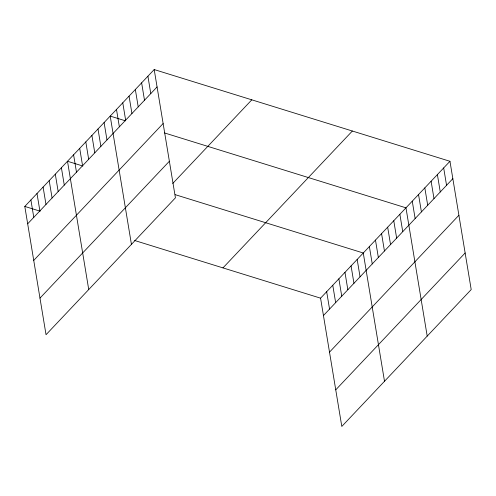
<?xml version="1.0" encoding="UTF-8"?>
<svg xmlns="http://www.w3.org/2000/svg" width="496" height="496" viewBox="0 0 496 496"><rect width="100%" height="100%" fill="white"/><g stroke="black" fill="none" stroke-linecap="round" stroke-linejoin="round"><path stroke-width="0.74" d="M154.194 69.558L175.429 197.836L46.035 334.707L24.8 206.429L154.194 69.558L449.965 161.293L471.2 289.571L341.806 426.442L320.571 298.164L449.965 161.293M27.677 223.808L157.071 86.936M33.734 260.406L163.128 123.535M39.978 298.108L169.372 161.243M172.732 183.47L251.801 99.832M222.964 267.89L352.358 131.018M323.448 315.543L452.842 178.672M329.505 352.135L458.899 215.27M335.749 389.844L465.143 252.979M125.538 120.85L110.199 116.095L131.434 244.373M164.579 132.959L405.97 207.83L427.205 336.108M82.838 166.017L67.499 161.262L88.734 289.54M175.162 194.649L363.27 252.997L384.505 381.275M24.8 206.429L40.139 211.184M134.614 240.486L320.571 298.164M443.678 167.939L446.555 185.318M437.391 174.592L440.268 191.971M431.111 181.238L433.988 198.617M424.824 187.885L427.701 205.263M418.537 194.531L421.414 211.91M412.257 201.184L415.133 218.562M399.869 214.278L402.746 231.663M393.768 220.732L396.645 238.111M387.667 227.187L390.544 244.565M381.573 233.641L384.45 251.019M375.472 240.089L378.349 257.467M369.371 246.543L372.248 263.922M357.17 259.445L360.046 276.83M351.069 265.899L353.946 283.278M344.968 272.354L347.845 289.732M338.867 278.802L341.744 296.186M332.773 285.256L335.649 302.634M326.672 291.71L329.549 309.089M147.907 76.204L150.784 93.589M141.627 82.857L144.503 100.235M135.34 89.503L138.217 106.882M129.053 96.15L131.93 113.528M122.772 102.796L125.649 120.181M116.486 109.449L119.362 126.827M104.098 122.549L106.975 139.928M97.997 128.997L100.874 146.376M91.903 135.451L94.779 152.83M85.802 141.906L88.679 159.284M79.701 148.354L82.578 165.738M73.6 154.808L76.477 172.186M61.399 167.71L64.275 185.095M55.298 174.164L58.175 191.543M49.197 180.618L52.08 197.997M43.102 187.073L45.979 204.451M37.002 193.521L39.878 210.899M30.901 199.975L33.778 217.353"/></g></svg>
